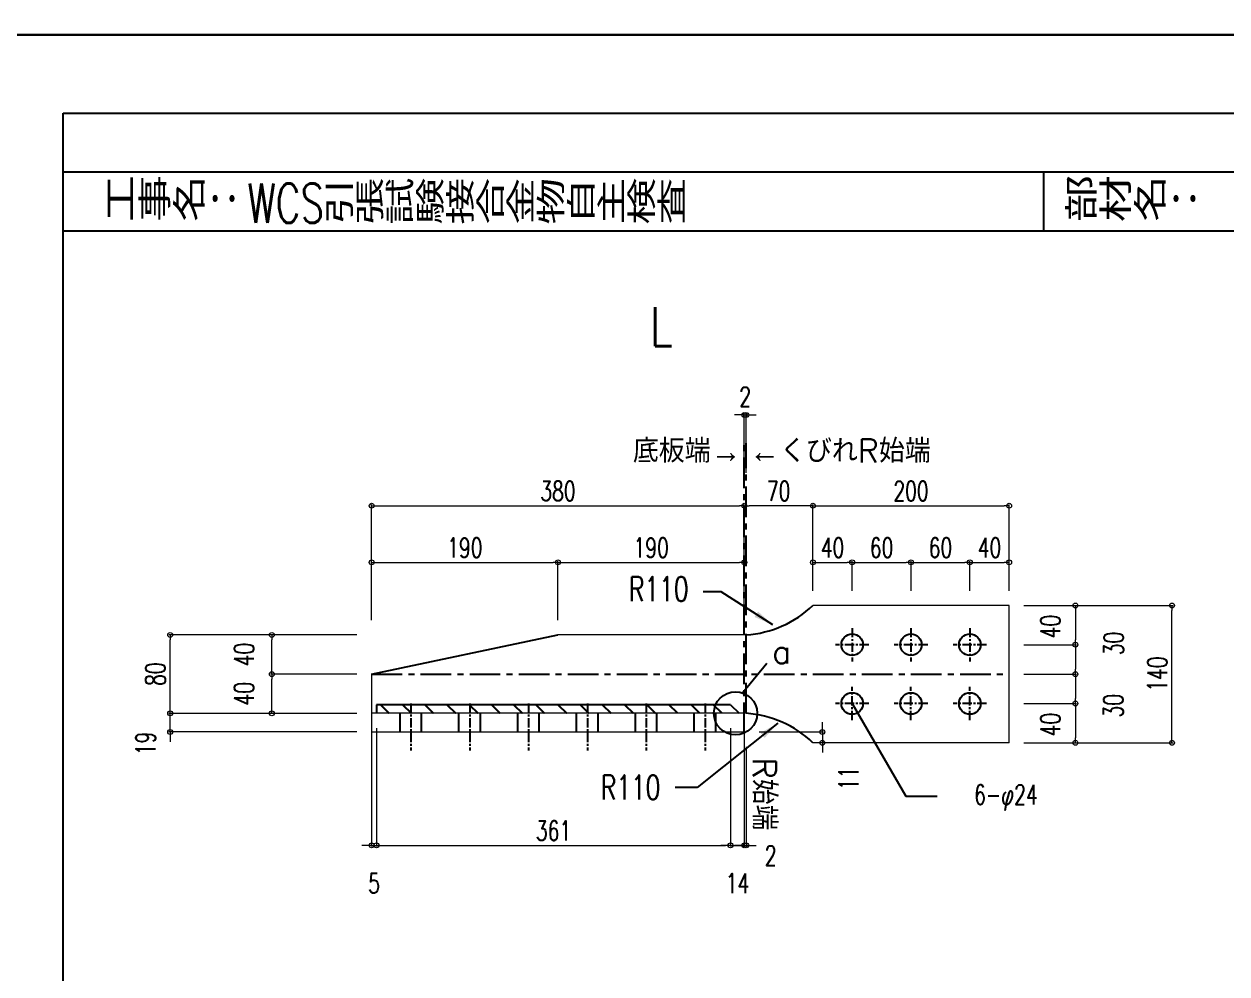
# Model space of a CAD drawing. Header units: millimetres. Extents: x -11384 to 29624, y 0 to 17788.
# Drawn here: x 3404 to 4631, y 6170 to 7139 of the extents above; entities that cross this region are included whole.
import ezdxf
from ezdxf.enums import TextEntityAlignment as Align

# ---------------------------------------------------------------- set-up
doc = ezdxf.new("R2010")
doc.units = ezdxf.units.MM
doc.header["$LTSCALE"] = 5
for name, pattern in [('ACAD_ISO03W100', [30, 12, -18]), ('CENTER1', [10, 6.25, -1.25, 1.25, -1.25]), ('JIS_08_50', [53, 50, -1.125, 0.75, -1.125])]:
    doc.linetypes.add(name, pattern=pattern)
doc.layers.get('0').update_dxf_attribs({"color": 255})
doc.layers.get('DEFPOINTS').update_dxf_attribs({"color": 255})
for name, color, linetype in [('CENTER', 2, 'JIS_08_50'), ('LAYER6', 7, 'Continuous'), ('寸法', 4, 'Continuous'), ('溶接', 241, 'Continuous'), ('補助線', 7, 'ACAD_ISO03W100'), ('金物', 142, 'Continuous')]:
    doc.layers.add(name, color=color, linetype=linetype)
doc.styles.add('KANJI', font='simplex.shx', dxfattribs={"width": 0.7, "bigfont": 'extfont2.shx'})
doc.styles.get("Standard").update_dxf_attribs({"font": 'simplex.shx', "width": 0.7, "height": 2.5, "bigfont": '@extfont2.shx'})
doc.styles.add('SUNPOU', font='simplex.shx', dxfattribs={"width": 0.7, "bigfont": 'extfont2.shx'})
doc.dimstyles.new('コピー(2) - Standard', dxfattribs={"dimtxt": 25, "dimasz": 20, "dimexe": 0.18, "dimexo": 0.0625, "dimgap": 15, "dimtad": 1, "dimdec": 0, "dimzin": 0, "dimdsep": 46, "dimtxsty": 'Standard', "dimblk": 'DOTSMALL', "dimcen": 0.09, "dimadec": 0, "dimazin": 0, "dimtfac": 1, "dimtdec": 0, "dimtofl": 0, "dimtmove": 0, "dimatfit": 3, "dimfxl": 0, "dimtolj": 1, "dimtzin": 0, "dimarcsym": 0})
doc.dimstyles.new('一般寸法-小さめ', dxfattribs={"dimscale": 10, "dimtxt": 2, "dimasz": 0.5, "dimexe": 0.125, "dimexo": 1.5, "dimgap": 0.5, "dimtad": 1, "dimtxsty": 'KANJI', "dimblk": 'ORIGIN', "dimcen": 0, "dimclrd": 256, "dimclre": 256, "dimclrt": 256, "dimadec": 0, "dimazin": 0, "dimtfac": 1, "dimtmove": 2, "dimatfit": 2, "dimfxl": 0, "dimtolj": 2, "dimlwd": 5, "dimlwe": 5, "dimarcsym": 0})

# ---------------------------------------------------------------- blocks, each defined once
blk = doc.blocks.new('_Origin')
at = {"color": 0, "linetype": 'ByBlock', "lineweight": -2}
blk.add_line((0, 0), (-1, 0), dxfattribs=at)
blk.add_circle((0, 0), 0.5, dxfattribs=at)
blk = doc.blocks.new('*D623')
at = {"layer": 'DEFPOINTS', "color": 0, "transparency": 16777216}
for p in [(4408.4, 6545.7), (4574.5, 6545.7), (4408.4, 6405.7)]:
    blk.add_point(p, dxfattribs=at)
at = {"layer": '寸法', "lineweight": 5, "transparency": 16777216}
for p, q in [((4423.4, 6545.7), (4575.8, 6545.7)), ((4574.5, 6410.7), (4574.5, 6540.7)), ((4423.4, 6405.7), (4575.8, 6405.7))]:
    blk.add_line(p, q, dxfattribs=at)
at = {"layer": '寸法', "lineweight": 5, "transparency": 16777216, "xscale": 5, "yscale": 5, "zscale": 5}
for p, rotation in [((4574.5, 6545.7), 90), ((4574.5, 6405.7), 270)]:
    blk.add_blockref('_Origin', p, dxfattribs=dict(at, rotation=rotation))
at = {"layer": '寸法', "transparency": 16777216, "insert": (4559.5, 6475.7), "char_height": 20, "attachment_point": 5, "rotation": 90, "style": 'KANJI'}
blk.add_mtext('\\A2;140', dxfattribs=at)
blk = doc.blocks.new('*D643')
at = {"layer": 'DEFPOINTS', "color": 0, "transparency": 16777216}
for p in [(3553, 6515.7), (3758.4, 6515.7), (3758.4, 6435.7)]:
    blk.add_point(p, dxfattribs=at)
at = {"layer": '寸法', "lineweight": 5, "transparency": 16777216}
for p, q in [((3743.4, 6515.7), (3551.7, 6515.7)), ((3553, 6440.7), (3553, 6510.7)), ((3743.4, 6435.7), (3551.7, 6435.7))]:
    blk.add_line(p, q, dxfattribs=at)
at = {"layer": '寸法', "lineweight": 5, "transparency": 16777216, "xscale": 5, "yscale": 5, "zscale": 5}
for p, rotation in [((3553, 6515.7), 90), ((3553, 6435.7), 270)]:
    blk.add_blockref('_Origin', p, dxfattribs=dict(at, rotation=rotation))
at = {"layer": '寸法', "transparency": 16777216, "insert": (3538, 6475.7), "char_height": 20, "attachment_point": 5, "rotation": 90, "style": 'KANJI'}
blk.add_mtext('\\A2;80', dxfattribs=at)
blk = doc.blocks.new('*D644')
at = {"layer": 'DEFPOINTS', "color": 0, "transparency": 16777216}
for p in [(3553, 6435.7), (3758.4, 6435.7), (3758.4, 6416.7)]:
    blk.add_point(p, dxfattribs=at)
at = {"layer": '寸法', "lineweight": 5, "transparency": 16777216}
for p, q in [((3553, 6440.7), (3553, 6445.7)), ((3743.4, 6435.7), (3551.7, 6435.7)), ((3553, 6416.7), (3553, 6435.7)), ((3743.4, 6416.7), (3551.7, 6416.7)), ((3553, 6411.7), (3553, 6406.7))]:
    blk.add_line(p, q, dxfattribs=at)
at = {"layer": '寸法', "lineweight": 5, "transparency": 16777216, "xscale": 5, "yscale": 5, "zscale": 5}
for p, rotation in [((3553, 6435.7), 270), ((3553, 6416.7), 90)]:
    blk.add_blockref('_Origin', p, dxfattribs=dict(at, rotation=rotation))
at = {"layer": '寸法', "transparency": 16777216, "insert": (3528, 6405), "char_height": 20, "attachment_point": 5, "rotation": 90, "style": 'KANJI'}
blk.add_mtext('\\A2;19', dxfattribs=at)
blk = doc.blocks.new('*D626')
at = {"layer": 'DEFPOINTS', "color": 0, "transparency": 16777216}
for p in [(4138.4, 6647.5), (3758.4, 6515.7), (4138.4, 6515.7)]:
    blk.add_point(p, dxfattribs=at)
at = {"layer": '寸法', "lineweight": 5, "transparency": 16777216}
for p, q in [((3758.4, 6530.7), (3758.4, 6648.8)), ((4138.4, 6530.7), (4138.4, 6648.8)), ((3763.4, 6647.5), (4133.4, 6647.5))]:
    blk.add_line(p, q, dxfattribs=at)
at = {"layer": '寸法', "lineweight": 5, "transparency": 16777216, "xscale": 5, "yscale": 5, "zscale": 5, "rotation": 180}
blk.add_blockref('_Origin', (3758.4, 6647.5), dxfattribs=at)
at = {"layer": '寸法', "lineweight": 5, "transparency": 16777216, "xscale": 5, "yscale": 5, "zscale": 5}
blk.add_blockref('_Origin', (4138.4, 6647.5), dxfattribs=at)
at = {"layer": '寸法', "transparency": 16777216, "insert": (3948.4, 6662.5), "char_height": 20, "attachment_point": 5, "style": 'KANJI'}
blk.add_mtext('\\A2;380', dxfattribs=at)
blk = doc.blocks.new('*D627')
at = {"layer": 'DEFPOINTS', "color": 0, "transparency": 16777216}
for p in [(4138.4, 6647.5), (4208.4, 6545.7), (4138.4, 6515.7)]:
    blk.add_point(p, dxfattribs=at)
at = {"layer": '寸法', "lineweight": 5, "transparency": 16777216}
for p, q in [((4138.4, 6530.7), (4138.4, 6648.8)), ((4208.4, 6560.7), (4208.4, 6648.8)), ((4203.4, 6647.5), (4143.4, 6647.5))]:
    blk.add_line(p, q, dxfattribs=at)
at = {"layer": '寸法', "lineweight": 5, "transparency": 16777216, "xscale": 5, "yscale": 5, "zscale": 5, "rotation": 180}
blk.add_blockref('_Origin', (4138.4, 6647.5), dxfattribs=at)
at = {"layer": '寸法', "lineweight": 5, "transparency": 16777216, "xscale": 5, "yscale": 5, "zscale": 5}
blk.add_blockref('_Origin', (4208.4, 6647.5), dxfattribs=at)
at = {"layer": '寸法', "transparency": 16777216, "insert": (4173.4, 6662.5), "char_height": 20, "attachment_point": 5, "style": 'KANJI'}
blk.add_mtext('\\A2;70', dxfattribs=at)
blk = doc.blocks.new('*D645')
at = {"layer": 'DEFPOINTS', "color": 0, "transparency": 16777216}
for p in [(4408.4, 6647.5), (4208.4, 6545.7), (4408.4, 6545.7)]:
    blk.add_point(p, dxfattribs=at)
at = {"layer": '寸法', "lineweight": 5, "transparency": 16777216}
for p, q in [((4208.4, 6560.7), (4208.4, 6648.8)), ((4408.4, 6560.7), (4408.4, 6648.8)), ((4213.4, 6647.5), (4403.4, 6647.5))]:
    blk.add_line(p, q, dxfattribs=at)
at = {"layer": '寸法', "lineweight": 5, "transparency": 16777216, "xscale": 5, "yscale": 5, "zscale": 5, "rotation": 180}
blk.add_blockref('_Origin', (4208.4, 6647.5), dxfattribs=at)
at = {"layer": '寸法', "lineweight": 5, "transparency": 16777216, "xscale": 5, "yscale": 5, "zscale": 5}
blk.add_blockref('_Origin', (4408.4, 6647.5), dxfattribs=at)
at = {"layer": '寸法', "transparency": 16777216, "insert": (4308.4, 6662.5), "char_height": 20, "attachment_point": 5, "style": 'KANJI'}
blk.add_mtext('\\A2;200', dxfattribs=at)
blk = doc.blocks.new('*D628')
at = {"layer": 'DEFPOINTS', "color": 0, "transparency": 16777216}
for p in [(4408.4, 6545.7), (4408.4, 6505.7), (4476, 6505.7)]:
    blk.add_point(p, dxfattribs=at)
at = {"layer": '寸法', "lineweight": 5, "transparency": 16777216}
for p, q in [((4423.4, 6545.7), (4477.3, 6545.7)), ((4476, 6540.7), (4476, 6510.7)), ((4423.4, 6505.7), (4477.3, 6505.7))]:
    blk.add_line(p, q, dxfattribs=at)
at = {"layer": '寸法', "lineweight": 5, "transparency": 16777216, "xscale": 5, "yscale": 5, "zscale": 5}
for p, rotation in [((4476, 6545.7), 90), ((4476, 6505.7), 270)]:
    blk.add_blockref('_Origin', p, dxfattribs=dict(at, rotation=rotation))
at = {"layer": '寸法', "transparency": 16777216, "insert": (4450.6, 6524.2), "char_height": 20, "attachment_point": 5, "rotation": 90, "style": 'KANJI'}
blk.add_mtext('\\A2;40', dxfattribs=at)
blk = doc.blocks.new('*D629')
at = {"layer": 'DEFPOINTS', "color": 0, "transparency": 16777216}
for p in [(4408.4, 6445.7), (4408.4, 6405.7), (4476, 6405.7)]:
    blk.add_point(p, dxfattribs=at)
at = {"layer": '寸法', "lineweight": 5, "transparency": 16777216}
for p, q in [((4423.4, 6445.7), (4477.3, 6445.7)), ((4476, 6440.7), (4476, 6410.7)), ((4423.4, 6405.7), (4477.3, 6405.7))]:
    blk.add_line(p, q, dxfattribs=at)
at = {"layer": '寸法', "lineweight": 5, "transparency": 16777216, "xscale": 5, "yscale": 5, "zscale": 5}
for p, rotation in [((4476, 6445.7), 90), ((4476, 6405.7), 270)]:
    blk.add_blockref('_Origin', p, dxfattribs=dict(at, rotation=rotation))
at = {"layer": '寸法', "transparency": 16777216, "insert": (4450.6, 6424.2), "char_height": 20, "attachment_point": 5, "rotation": 90, "style": 'KANJI'}
blk.add_mtext('\\A2;40', dxfattribs=at)
blk = doc.blocks.new('*D630')
at = {"layer": 'DEFPOINTS', "color": 0, "transparency": 16777216}
for p in [(3656.6, 6475.7), (3758.4, 6475.7), (3758.4, 6435.7)]:
    blk.add_point(p, dxfattribs=at)
at = {"layer": '寸法', "lineweight": 5, "transparency": 16777216}
for p, q in [((3743.4, 6475.7), (3655.3, 6475.7)), ((3656.6, 6440.7), (3656.6, 6470.7)), ((3743.4, 6435.7), (3655.3, 6435.7))]:
    blk.add_line(p, q, dxfattribs=at)
at = {"layer": '寸法', "lineweight": 5, "transparency": 16777216, "xscale": 5, "yscale": 5, "zscale": 5}
for p, rotation in [((3656.6, 6475.7), 90), ((3656.6, 6435.7), 270)]:
    blk.add_blockref('_Origin', p, dxfattribs=dict(at, rotation=rotation))
at = {"layer": '寸法', "transparency": 16777216, "insert": (3628.4, 6455.7), "char_height": 20, "attachment_point": 5, "rotation": 90, "style": 'KANJI'}
blk.add_mtext('\\A2;40', dxfattribs=at)
blk = doc.blocks.new('*D631')
at = {"layer": 'DEFPOINTS', "color": 0, "transparency": 16777216}
for p in [(3656.6, 6515.7), (3758.4, 6515.7), (3758.4, 6475.7)]:
    blk.add_point(p, dxfattribs=at)
at = {"layer": '寸法', "lineweight": 5, "transparency": 16777216}
for p, q in [((3743.4, 6515.7), (3655.3, 6515.7)), ((3656.6, 6480.7), (3656.6, 6510.7)), ((3743.4, 6475.7), (3655.3, 6475.7))]:
    blk.add_line(p, q, dxfattribs=at)
at = {"layer": '寸法', "lineweight": 5, "transparency": 16777216, "xscale": 5, "yscale": 5, "zscale": 5}
for p, rotation in [((3656.6, 6515.7), 90), ((3656.6, 6475.7), 270)]:
    blk.add_blockref('_Origin', p, dxfattribs=dict(at, rotation=rotation))
at = {"layer": '寸法', "transparency": 16777216, "insert": (3628.4, 6495.7), "char_height": 20, "attachment_point": 5, "rotation": 90, "style": 'KANJI'}
blk.add_mtext('\\A2;40', dxfattribs=at)
blk = doc.blocks.new('*D646')
at = {"layer": 'DEFPOINTS', "color": 0, "transparency": 16777216}
for p in [(4138.4, 6416.7), (4208.4, 6405.7), (4218, 6405.7)]:
    blk.add_point(p, dxfattribs=at)
at = {"layer": '寸法', "lineweight": 5, "transparency": 16777216}
for p, q in [((4153.4, 6416.7), (4219.3, 6416.7)), ((4218, 6421.7), (4218, 6426.7)), ((4218, 6416.7), (4218, 6405.7)), ((4223.4, 6405.7), (4219.3, 6405.7)), ((4218, 6400.7), (4218, 6395.7))]:
    blk.add_line(p, q, dxfattribs=at)
at = {"layer": '寸法', "lineweight": 5, "transparency": 16777216, "xscale": 5, "yscale": 5, "zscale": 5}
for p, rotation in [((4218, 6416.7), 270), ((4218, 6405.7), 90)]:
    blk.add_blockref('_Origin', p, dxfattribs=dict(at, rotation=rotation))
at = {"layer": '寸法', "transparency": 16777216, "insert": (4244.8, 6369.3), "char_height": 20, "attachment_point": 5, "rotation": 90, "style": 'KANJI'}
blk.add_mtext('\\A2;11', dxfattribs=at)
blk = doc.blocks.new('*D633')
at = {"layer": 'DEFPOINTS', "color": 0, "transparency": 16777216}
for p in [(4308.4, 6589.7), (4248.4, 6545.7), (4308.4, 6545.7)]:
    blk.add_point(p, dxfattribs=at)
at = {"layer": '寸法', "lineweight": 5, "transparency": 16777216}
for p, q in [((4248.4, 6560.7), (4248.4, 6591)), ((4253.4, 6589.7), (4303.4, 6589.7)), ((4308.4, 6560.7), (4308.4, 6591))]:
    blk.add_line(p, q, dxfattribs=at)
at = {"layer": '寸法', "lineweight": 5, "transparency": 16777216, "xscale": 5, "yscale": 5, "zscale": 5, "rotation": 180}
blk.add_blockref('_Origin', (4248.4, 6589.7), dxfattribs=at)
at = {"layer": '寸法', "lineweight": 5, "transparency": 16777216, "xscale": 5, "yscale": 5, "zscale": 5}
blk.add_blockref('_Origin', (4308.4, 6589.7), dxfattribs=at)
at = {"layer": '寸法', "transparency": 16777216, "insert": (4278.4, 6604.7), "char_height": 20, "attachment_point": 5, "style": 'KANJI'}
blk.add_mtext('\\A2;60', dxfattribs=at)
blk = doc.blocks.new('_DotSmall')
at = {"color": 0, "linetype": 'ByBlock', "const_width": 0.5}
blk.add_lwpolyline([(-0.0625, 0, 1), (0.0625, 0, 1)], format="xyb", close=True, dxfattribs=at)
blk = doc.blocks.new('*D634')
at = {"layer": 'DEFPOINTS', "color": 0, "transparency": 16777216}
for p in [(3948.4, 6589.7), (3758.4, 6515.7), (3948.4, 6515.7)]:
    blk.add_point(p, dxfattribs=at)
at = {"layer": '寸法', "lineweight": 5, "transparency": 16777216}
for p, q in [((3758.4, 6530.7), (3758.4, 6591)), ((3763.4, 6589.7), (3943.4, 6589.7)), ((3948.4, 6530.7), (3948.4, 6591))]:
    blk.add_line(p, q, dxfattribs=at)
at = {"layer": '寸法', "lineweight": 5, "transparency": 16777216, "xscale": 5, "yscale": 5, "zscale": 5, "rotation": 180}
blk.add_blockref('_Origin', (3758.4, 6589.7), dxfattribs=at)
at = {"layer": '寸法', "lineweight": 5, "transparency": 16777216, "xscale": 5, "yscale": 5, "zscale": 5}
blk.add_blockref('_Origin', (3948.4, 6589.7), dxfattribs=at)
at = {"layer": '寸法', "transparency": 16777216, "insert": (3853.4, 6604.7), "char_height": 20, "attachment_point": 5, "style": 'KANJI'}
blk.add_mtext('\\A2;190', dxfattribs=at)
blk = doc.blocks.new('*D635')
at = {"layer": 'DEFPOINTS', "color": 0, "transparency": 16777216}
for p in [(4138.4, 6589.7), (3948.4, 6515.7), (4138.4, 6515.7)]:
    blk.add_point(p, dxfattribs=at)
at = {"layer": '寸法', "lineweight": 5, "transparency": 16777216}
for p, q in [((3948.4, 6530.7), (3948.4, 6591)), ((3953.4, 6589.7), (4133.4, 6589.7)), ((4138.4, 6530.7), (4138.4, 6591))]:
    blk.add_line(p, q, dxfattribs=at)
at = {"layer": '寸法', "lineweight": 5, "transparency": 16777216, "xscale": 5, "yscale": 5, "zscale": 5, "rotation": 180}
blk.add_blockref('_Origin', (3948.4, 6589.7), dxfattribs=at)
at = {"layer": '寸法', "lineweight": 5, "transparency": 16777216, "xscale": 5, "yscale": 5, "zscale": 5}
blk.add_blockref('_Origin', (4138.4, 6589.7), dxfattribs=at)
at = {"layer": '寸法', "transparency": 16777216, "insert": (4043.4, 6604.7), "char_height": 20, "attachment_point": 5, "style": 'KANJI'}
blk.add_mtext('\\A2;190', dxfattribs=at)
blk = doc.blocks.new('*D636')
at = {"layer": 'DEFPOINTS', "color": 0, "transparency": 16777216}
for p in [(4248.4, 6589.7), (4208.4, 6545.7), (4248.4, 6545.7)]:
    blk.add_point(p, dxfattribs=at)
at = {"layer": '寸法', "lineweight": 5, "transparency": 16777216}
for p, q in [((4208.4, 6560.7), (4208.4, 6591)), ((4213.4, 6589.7), (4243.4, 6589.7)), ((4248.4, 6560.7), (4248.4, 6591))]:
    blk.add_line(p, q, dxfattribs=at)
at = {"layer": '寸法', "lineweight": 5, "transparency": 16777216, "xscale": 5, "yscale": 5, "zscale": 5, "rotation": 180}
blk.add_blockref('_Origin', (4208.4, 6589.7), dxfattribs=at)
at = {"layer": '寸法', "lineweight": 5, "transparency": 16777216, "xscale": 5, "yscale": 5, "zscale": 5}
blk.add_blockref('_Origin', (4248.4, 6589.7), dxfattribs=at)
at = {"layer": '寸法', "transparency": 16777216, "insert": (4228.4, 6604.7), "char_height": 20, "attachment_point": 5, "style": 'KANJI'}
blk.add_mtext('\\A2;40', dxfattribs=at)
blk = doc.blocks.new('*D637')
at = {"layer": 'DEFPOINTS', "color": 0, "transparency": 16777216}
for p in [(4368.4, 6589.7), (4308.4, 6545.7), (4368.4, 6545.7)]:
    blk.add_point(p, dxfattribs=at)
at = {"layer": '寸法', "lineweight": 5, "transparency": 16777216}
for p, q in [((4308.4, 6560.7), (4308.4, 6591)), ((4313.4, 6589.7), (4363.4, 6589.7)), ((4368.4, 6560.7), (4368.4, 6591))]:
    blk.add_line(p, q, dxfattribs=at)
at = {"layer": '寸法', "lineweight": 5, "transparency": 16777216, "xscale": 5, "yscale": 5, "zscale": 5, "rotation": 180}
blk.add_blockref('_Origin', (4308.4, 6589.7), dxfattribs=at)
at = {"layer": '寸法', "lineweight": 5, "transparency": 16777216, "xscale": 5, "yscale": 5, "zscale": 5}
blk.add_blockref('_Origin', (4368.4, 6589.7), dxfattribs=at)
at = {"layer": '寸法', "transparency": 16777216, "insert": (4338.4, 6604.7), "char_height": 20, "attachment_point": 5, "style": 'KANJI'}
blk.add_mtext('\\A2;60', dxfattribs=at)
blk = doc.blocks.new('*D638')
at = {"layer": 'DEFPOINTS', "color": 0, "transparency": 16777216}
for p in [(4408.4, 6589.7), (4368.4, 6545.7), (4408.4, 6545.7)]:
    blk.add_point(p, dxfattribs=at)
at = {"layer": '寸法', "lineweight": 5, "transparency": 16777216}
for p, q in [((4368.4, 6560.7), (4368.4, 6591)), ((4373.4, 6589.7), (4403.4, 6589.7)), ((4408.4, 6560.7), (4408.4, 6591))]:
    blk.add_line(p, q, dxfattribs=at)
at = {"layer": '寸法', "lineweight": 5, "transparency": 16777216, "xscale": 5, "yscale": 5, "zscale": 5, "rotation": 180}
blk.add_blockref('_Origin', (4368.4, 6589.7), dxfattribs=at)
at = {"layer": '寸法', "lineweight": 5, "transparency": 16777216, "xscale": 5, "yscale": 5, "zscale": 5}
blk.add_blockref('_Origin', (4408.4, 6589.7), dxfattribs=at)
at = {"layer": '寸法', "transparency": 16777216, "insert": (4388.4, 6604.7), "char_height": 20, "attachment_point": 5, "style": 'KANJI'}
blk.add_mtext('\\A2;40', dxfattribs=at)
blk = doc.blocks.new('*D639')
at = {"layer": 'DEFPOINTS', "color": 0, "transparency": 16777216}
for p in [(4408.4, 6505.7), (4408.4, 6475.7), (4476, 6475.7)]:
    blk.add_point(p, dxfattribs=at)
at = {"layer": '寸法', "lineweight": 5, "transparency": 16777216}
for p, q in [((4423.4, 6505.7), (4477.3, 6505.7)), ((4476, 6500.7), (4476, 6480.7)), ((4423.4, 6475.7), (4477.3, 6475.7))]:
    blk.add_line(p, q, dxfattribs=at)
at = {"layer": '寸法', "lineweight": 5, "transparency": 16777216, "xscale": 5, "yscale": 5, "zscale": 5}
for p, rotation in [((4476, 6505.7), 90), ((4476, 6475.7), 270)]:
    blk.add_blockref('_Origin', p, dxfattribs=dict(at, rotation=rotation))
at = {"layer": '寸法', "transparency": 16777216, "insert": (4515.1, 6506.9), "char_height": 20, "attachment_point": 5, "rotation": 90, "style": 'KANJI'}
blk.add_mtext('\\A2;30', dxfattribs=at)
blk = doc.blocks.new('*D640')
at = {"layer": 'DEFPOINTS', "color": 0, "transparency": 16777216}
for p in [(4408.4, 6475.7), (4408.4, 6445.7), (4476, 6445.7)]:
    blk.add_point(p, dxfattribs=at)
at = {"layer": '寸法', "lineweight": 5, "transparency": 16777216}
for p, q in [((4423.4, 6475.7), (4477.3, 6475.7)), ((4476, 6470.7), (4476, 6450.7)), ((4423.4, 6445.7), (4477.3, 6445.7))]:
    blk.add_line(p, q, dxfattribs=at)
at = {"layer": '寸法', "lineweight": 5, "transparency": 16777216, "xscale": 5, "yscale": 5, "zscale": 5}
for p, rotation in [((4476, 6475.7), 90), ((4476, 6445.7), 270)]:
    blk.add_blockref('_Origin', p, dxfattribs=dict(at, rotation=rotation))
at = {"layer": '寸法', "transparency": 16777216, "insert": (4514.8, 6443.5), "char_height": 20, "attachment_point": 5, "rotation": 90, "style": 'KANJI'}
blk.add_mtext('\\A2;30', dxfattribs=at)
blk = doc.blocks.new('*D647')
at = {"layer": 'DEFPOINTS', "color": 0, "transparency": 16777216}
for p in [(4140.4, 6740.1), (4138.4, 6666.1), (4140.4, 6666.1)]:
    blk.add_point(p, dxfattribs=at)
at = {"layer": '寸法', "lineweight": 5, "transparency": 16777216}
for p, q in [((4133.4, 6740.1), (4128.4, 6740.1)), ((4138.4, 6681.1), (4138.4, 6741.4)), ((4138.4, 6740.1), (4140.4, 6740.1)), ((4140.4, 6681.1), (4140.4, 6741.4)), ((4145.4, 6740.1), (4150.4, 6740.1))]:
    blk.add_line(p, q, dxfattribs=at)
at = {"layer": '寸法', "lineweight": 5, "transparency": 16777216, "xscale": 5, "yscale": 5, "zscale": 5}
blk.add_blockref('_Origin', (4138.4, 6740.1), dxfattribs=at)
at = {"layer": '寸法', "lineweight": 5, "transparency": 16777216, "xscale": 5, "yscale": 5, "zscale": 5, "rotation": 180}
blk.add_blockref('_Origin', (4140.4, 6740.1), dxfattribs=at)
at = {"layer": '寸法', "transparency": 16777216, "insert": (4139.3, 6758.6), "char_height": 20, "attachment_point": 5, "style": 'KANJI'}
blk.add_mtext('\\A2;2', dxfattribs=at)
blk = doc.blocks.new('*D688')
at = {"layer": 'DEFPOINTS', "color": 0, "linetype": 'Continuous', "transparency": 16777216}
for p in [(3758.4, 6435.7), (3763.4, 6416.7), (3763.4, 6301)]:
    blk.add_point(p, dxfattribs=at)
at = {"layer": '寸法', "linetype": 'Continuous', "lineweight": 5, "transparency": 16777216}
for p, q in [((3758.4, 6420.7), (3758.4, 6299.8)), ((3763.4, 6401.7), (3763.4, 6299.8)), ((3753.4, 6301), (3748.4, 6301)), ((3758.4, 6301), (3763.4, 6301)), ((3768.4, 6301), (3773.4, 6301))]:
    blk.add_line(p, q, dxfattribs=at)
at = {"layer": '寸法', "linetype": 'Continuous', "lineweight": 5, "transparency": 16777216, "xscale": 5, "yscale": 5, "zscale": 5}
blk.add_blockref('_Origin', (3758.4, 6301), dxfattribs=at)
at = {"layer": '寸法', "linetype": 'Continuous', "lineweight": 5, "transparency": 16777216, "xscale": 5, "yscale": 5, "zscale": 5, "rotation": 180}
blk.add_blockref('_Origin', (3763.4, 6301), dxfattribs=at)
at = {"layer": '寸法', "linetype": 'Continuous', "transparency": 16777216, "insert": (3760.9, 6262.3), "char_height": 20, "attachment_point": 5, "style": 'KANJI'}
blk.add_mtext('\\A2;5', dxfattribs=at)
blk = doc.blocks.new('*D689')
at = {"layer": 'DEFPOINTS', "color": 0, "linetype": 'Continuous', "transparency": 16777216}
for p in [(3763.4, 6435.7), (4124.4, 6435.7), (4124.4, 6301)]:
    blk.add_point(p, dxfattribs=at)
at = {"layer": '寸法', "linetype": 'Continuous', "lineweight": 5, "transparency": 16777216}
for p, q in [((3763.4, 6420.7), (3763.4, 6299.8)), ((4124.4, 6420.7), (4124.4, 6299.8)), ((3768.4, 6301), (4119.4, 6301))]:
    blk.add_line(p, q, dxfattribs=at)
at = {"layer": '寸法', "linetype": 'Continuous', "lineweight": 5, "transparency": 16777216, "xscale": 5, "yscale": 5, "zscale": 5, "rotation": 180}
blk.add_blockref('_Origin', (3763.4, 6301), dxfattribs=at)
at = {"layer": '寸法', "linetype": 'Continuous', "lineweight": 5, "transparency": 16777216, "xscale": 5, "yscale": 5, "zscale": 5}
blk.add_blockref('_Origin', (4124.4, 6301), dxfattribs=at)
at = {"layer": '寸法', "linetype": 'Continuous', "transparency": 16777216, "insert": (3943.9, 6316), "char_height": 20, "attachment_point": 5, "style": 'KANJI'}
blk.add_mtext('\\A2;361', dxfattribs=at)
blk = doc.blocks.new('*D690')
at = {"layer": 'DEFPOINTS', "color": 0, "linetype": 'Continuous', "transparency": 16777216}
for p in [(4124.4, 6435.7), (4138.4, 6435.7), (4138.4, 6301)]:
    blk.add_point(p, dxfattribs=at)
at = {"layer": '寸法', "linetype": 'Continuous', "lineweight": 5, "transparency": 16777216}
for p, q in [((4124.4, 6420.7), (4124.4, 6299.8)), ((4138.4, 6420.7), (4138.4, 6299.8)), ((4119.4, 6301), (4114.4, 6301)), ((4124.4, 6301), (4138.4, 6301)), ((4143.4, 6301), (4148.4, 6301))]:
    blk.add_line(p, q, dxfattribs=at)
at = {"layer": '寸法', "linetype": 'Continuous', "lineweight": 5, "transparency": 16777216, "xscale": 5, "yscale": 5, "zscale": 5}
blk.add_blockref('_Origin', (4124.4, 6301), dxfattribs=at)
at = {"layer": '寸法', "linetype": 'Continuous', "lineweight": 5, "transparency": 16777216, "xscale": 5, "yscale": 5, "zscale": 5, "rotation": 180}
blk.add_blockref('_Origin', (4138.4, 6301), dxfattribs=at)
at = {"layer": '寸法', "linetype": 'Continuous', "transparency": 16777216, "insert": (4131.4, 6262.3), "char_height": 20, "attachment_point": 5, "style": 'KANJI'}
blk.add_mtext('\\A2;14', dxfattribs=at)
blk = doc.blocks.new('*D691')
at = {"layer": 'DEFPOINTS', "color": 0, "linetype": 'Continuous', "transparency": 16777216}
for p in [(4138.4, 6416.7), (4140.4, 6416.6), (4140.4, 6301)]:
    blk.add_point(p, dxfattribs=at)
at = {"layer": '寸法', "linetype": 'Continuous', "lineweight": 5, "transparency": 16777216}
for p, q in [((4138.4, 6401.7), (4138.4, 6299.8)), ((4140.4, 6401.6), (4140.4, 6299.8)), ((4133.4, 6301), (4128.4, 6301)), ((4138.4, 6301), (4140.4, 6301)), ((4145.4, 6301), (4150.4, 6301))]:
    blk.add_line(p, q, dxfattribs=at)
at = {"layer": '寸法', "linetype": 'Continuous', "lineweight": 5, "transparency": 16777216, "xscale": 5, "yscale": 5, "zscale": 5}
blk.add_blockref('_Origin', (4138.4, 6301), dxfattribs=at)
at = {"layer": '寸法', "linetype": 'Continuous', "lineweight": 5, "transparency": 16777216, "xscale": 5, "yscale": 5, "zscale": 5, "rotation": 180}
blk.add_blockref('_Origin', (4140.4, 6301), dxfattribs=at)
at = {"layer": '寸法', "linetype": 'Continuous', "transparency": 16777216, "insert": (4165.3, 6290.5), "char_height": 20, "attachment_point": 5, "style": 'KANJI'}
blk.add_mtext('\\A2;2', dxfattribs=at)

msp = doc.modelspace()

# ---------------------------------------------------------------- hatches: boundary and pattern name
at = {"layer": '溶接', "ltscale": 6}
h = msp.add_hatch(dxfattribs=at)
h.set_pattern_fill('JIS_LC_20', color=256, scale=0.8, angle=90)
h.set_pattern_definition([(135, (1854.385, 3356.727), (-11.31371, -11.31371), []), (135, (1854.385, 3357.047), (-11.31371, -11.31371), [])])
h.paths.add_polyline_path([(3942.385, 6435.727), (3763.385, 6435.727), (3763.385, 6444.427), (3942.385, 6444.427)])
h.paths.add_polyline_path([(4124.385, 6435.727), (3942.385, 6435.727), (3942.385, 6444.427), (4124.385, 6444.427)])
h.paths.add_polyline_path([(4124.385, 6435.727), (4124.385, 6441.727)], flags=17)

# ---------------------------------------------------------------- linework, layer by layer
at = {"linetype": 'Continuous', "lineweight": -3}
for p, q in [((3444, 6988), (6648, 6988)), ((4444, 6928), (4444, 6988)), ((3444, 6928), (6648, 6928))]:
    msp.add_line(p, q, dxfattribs=at)
for points in [[(3364, 9504), (6728, 9504), (6728, 7128), (3364, 7128)], [(3364, 7128), (6728, 7128), (6728, 4752), (3364, 4752)], [(3444, 7048), (6648, 7048), (6648, 4832), (3444, 4832)]]:
    msp.add_lwpolyline(points, close=True, dxfattribs=at)
at = {"layer": 'CENTER', "linetype": 'CENTER1'}
msp.add_line((3758.385, 6475.727), (4408.385, 6475.727), dxfattribs=at)
at = {"layer": '寸法', "linetype": 'CENTER1'}
for p, q in [((4138.385, 6415.564), (4138.385, 6711.216)), ((4140.385, 6435.727), (4140.385, 6711.216))]:
    msp.add_line(p, q, dxfattribs=at)
at = {"layer": '寸法', "linetype": 'CENTER1', "ltscale": 0.3}
for p, q in [((4248.385, 6522.727), (4248.385, 6488.727)), ((4308.385, 6522.727), (4308.385, 6488.727)), ((4368.385, 6522.727), (4368.385, 6488.727)), ((4265.385, 6505.727), (4231.385, 6505.727)), ((4325.385, 6505.727), (4291.385, 6505.727)), ((4385.385, 6505.727), (4351.385, 6505.727)), ((4248.385, 6428.727), (4248.385, 6462.727)), ((4308.385, 6428.727), (4308.385, 6462.727)), ((4368.385, 6428.727), (4368.385, 6462.727)), ((3798.385, 6445.727), (3798.385, 6397.727)), ((3858.385, 6445.727), (3858.385, 6397.727)), ((3918.385, 6445.727), (3918.385, 6397.727)), ((3978.385, 6445.727), (3978.385, 6397.727)), ((4038.385, 6445.727), (4038.385, 6397.727)), ((4098.385, 6445.727), (4098.385, 6397.727)), ((4265.385, 6445.727), (4231.385, 6445.727)), ((4325.385, 6445.727), (4291.385, 6445.727)), ((4385.385, 6445.727), (4351.385, 6445.727))]:
    msp.add_line(p, q, dxfattribs=at)
at = {"layer": '寸法', "ltscale": 4}
msp.add_line((4136.491, 6456.624), (4161.527, 6487.011), dxfattribs=at)
at = {"layer": '寸法'}
for p, q in [((4248.385, 6445.727), (4303.028, 6351.081)), ((4303.028, 6351.081), (4335.176, 6351.081))]:
    msp.add_line(p, q, dxfattribs=at)
at = {"layer": '寸法', "linetype": 'Continuous'}
msp.add_circle((4129.485, 6435.727), 22.04, dxfattribs=at)
at = {"layer": '溶接'}
msp.add_line((4124.385, 6444.427), (3763.385, 6444.427), dxfattribs=at)
at = {"layer": '溶接', "linetype": 'Continuous'}
for p, q in [((3763.385, 6444.427), (3763.385, 6435.727)), ((4124.385, 6444.427), (4133.085, 6435.727))]:
    msp.add_line(p, q, dxfattribs=at)
at = {"layer": '補助線', "ltscale": 2}
for p, q in [((3787.385, 6416.727), (3787.385, 6435.727)), ((3809.385, 6416.727), (3809.385, 6435.727)), ((3847.385, 6416.727), (3847.385, 6435.727)), ((3869.385, 6416.727), (3869.385, 6435.727)), ((3907.385, 6416.727), (3907.385, 6435.727)), ((3929.385, 6416.727), (3929.385, 6435.727)), ((3967.385, 6416.727), (3967.385, 6435.727)), ((3989.385, 6416.727), (3989.385, 6435.727)), ((4027.385, 6416.727), (4027.385, 6435.727)), ((4049.385, 6416.727), (4049.385, 6435.727)), ((4087.385, 6416.727), (4087.385, 6435.727)), ((4109.385, 6416.727), (4109.385, 6435.727))]:
    msp.add_line(p, q, dxfattribs=at)
at = {"layer": '金物', "lineweight": 18}
for p, q in [((4408.385, 6545.727), (4208.385, 6545.727)), ((4408.385, 6405.727), (4408.385, 6545.727)), ((4140.385, 6515.727), (3948.385, 6515.727)), ((3758.385, 6475.727), (3758.385, 6435.727)), ((3758.385, 6435.727), (3758.385, 6416.727)), ((4140.385, 6435.727), (3758.385, 6435.727)), ((4138.385, 6416.727), (4138.385, 6435.727)), ((3758.385, 6416.727), (4138.385, 6416.727)), ((4408.385, 6405.727), (4208.385, 6405.727))]:
    msp.add_line(p, q, dxfattribs=at)
at = {"layer": '金物'}
msp.add_line((3758.385, 6475.727), (3948.385, 6515.727), dxfattribs=at)
at = {"layer": '金物', "ltscale": 2.5}
for centre in [(4248.385, 6505.727), (4308.385, 6505.727), (4368.385, 6505.727), (4248.385, 6445.727), (4308.385, 6445.727), (4368.385, 6445.727)]:
    msp.add_circle(centre, 11, dxfattribs=at)
at = {"layer": '金物', "ltscale": 2}
for centre, start, end in [((4132.595, 6625.451), 274.060941, 313.550946), ((4132.595, 6326.003), 46.449054, 85.939059)]:
    msp.add_arc(centre, 110, start, end, dxfattribs=at)

# ---------------------------------------------------------------- texts
at = {"layer": 'LAYER6', "color": 0, "linetype": 'Continuous', "lineweight": -3, "width": 0.8}
for s, p in [('工事名：', (3484.009, 6938.926)), ('部材名：', (4463.834, 6938.926)), ('L', (4042.185, 6810.216))]:
    msp.add_text(s, height=40, dxfattribs=at).set_placement(p)
at = {"layer": 'LAYER6', "color": 0, "linetype": 'Continuous', "lineweight": -3, "insert": (3631.858, 6976.098), "char_height": 40, "width": 924.29947, "attachment_point": 1}
msp.add_mtext('WCS引張試験接合金物自主検査', dxfattribs=at)
at = {"layer": '寸法', "ltscale": 4, "style": 'SUNPOU'}
for s, p in [('底板端→', (4024.814, 6691.56)), ('←くびれR始端', (4143.524, 6691.56))]:
    msp.add_text(s, height=24, dxfattribs=at).set_placement(p)
msp.add_text('a', height=24, dxfattribs=at).set_placement((4186.272, 6498.511), align=Align.MIDDLE_RIGHT)
msp.add_text('R始端', height=24, rotation=270, dxfattribs=at).set_placement((4147.024, 6390.618))
at = {"layer": '寸法', "width": 98.97993}
for s, insert, char_height, attachment_point in [('\\A1;R110', (4081.61, 6550.053), 25, 9), ('R110', (4052.845, 6372.655), 25, 3), ('6-φ24', (4437.563, 6362.805), 20, 3)]:
    msp.add_mtext(s, dxfattribs=dict(at, insert=insert, char_height=char_height, attachment_point=attachment_point))

# ---------------------------------------------------------------- dimensions: what is measured, and where the dimension line sits
at = {"layer": '寸法'}
dim = msp.add_linear_dim(base=(4140.385, 6740.102), p1=(4138.385, 6666.08), p2=(4140.385, 6666.08), dimstyle='一般寸法-小さめ', dxfattribs=at)
dim.commit()
dim.dimension.update_dxf_attribs({"geometry": '*D647', "text_midpoint": (4139.269, 6758.631), "dimtype": 160})
for base, p1, p2, picture, middle in [((4138.385, 6647.522), (3758.385, 6515.727), (4138.385, 6515.727), '*D626', (3948.385, 6662.522)), ((4138.385, 6647.522), (4208.385, 6545.727), (4138.385, 6515.727), '*D627', (4173.385, 6662.522)), ((4408.385, 6647.522), (4208.385, 6545.727), (4408.385, 6545.727), '*D645', (4308.385, 6662.522)), ((3948.385, 6589.749), (3758.385, 6515.727), (3948.385, 6515.727), '*D634', (3853.385, 6604.749)), ((4138.385, 6589.749), (3948.385, 6515.727), (4138.385, 6515.727), '*D635', (4043.385, 6604.749)), ((4248.385, 6589.749), (4208.385, 6545.727), (4248.385, 6545.727), '*D636', (4228.385, 6604.749)), ((4308.385, 6589.749), (4248.385, 6545.727), (4308.385, 6545.727), '*D633', (4278.385, 6604.749)), ((4368.385, 6589.749), (4308.385, 6545.727), (4368.385, 6545.727), '*D637', (4338.385, 6604.749)), ((4408.385, 6589.749), (4368.385, 6545.727), (4408.385, 6545.727), '*D638', (4388.385, 6604.749))]:
    dim = msp.add_linear_dim(base=base, p1=p1, p2=p2, dimstyle='一般寸法-小さめ', dxfattribs=at)
    dim.commit()
    dim.dimension.update_dxf_attribs({"geometry": picture, "text_midpoint": middle})
for base, p1, p2, picture, middle in [((4574.505, 6545.727), (4408.385, 6405.727), (4408.385, 6545.727), '*D623', (4559.505, 6475.727)), ((3552.957, 6515.727), (3758.385, 6435.727), (3758.385, 6515.727), '*D643', (3537.957, 6475.727))]:
    dim = msp.add_linear_dim(base=base, p1=p1, p2=p2, angle=270, dimstyle='一般寸法-小さめ', dxfattribs=at)
    dim.commit()
    dim.dimension.update_dxf_attribs({"geometry": picture, "text_midpoint": middle})
for base, p1, p2, angle, picture, middle in [((4476.038, 6505.727), (4408.385, 6545.727), (4408.385, 6505.727), 90, '*D628', (4450.633, 6524.227)), ((3656.577, 6515.727), (3758.385, 6475.727), (3758.385, 6515.727), 270, '*D631', (3628.422, 6495.727)), ((4476.038, 6475.727), (4408.385, 6505.727), (4408.385, 6475.727), 90, '*D639', (4515.11, 6506.931)), ((3656.577, 6475.727), (3758.385, 6435.727), (3758.385, 6475.727), 270, '*D630', (3628.422, 6455.727)), ((4476.038, 6445.727), (4408.385, 6475.727), (4408.385, 6445.727), 90, '*D640', (4514.778, 6443.524)), ((3552.957, 6435.727), (3758.385, 6416.727), (3758.385, 6435.727), 270, '*D644', (3527.957, 6404.971)), ((4476.038, 6405.727), (4408.385, 6445.727), (4408.385, 6405.727), 90, '*D629', (4450.633, 6424.227)), ((4218.011, 6405.727), (4138.385, 6416.727), (4208.385, 6405.727), 90, '*D646', (4244.752, 6369.297))]:
    dim = msp.add_linear_dim(base=base, p1=p1, p2=p2, angle=angle, dimstyle='一般寸法-小さめ', dxfattribs=at)
    dim.commit()
    dim.dimension.update_dxf_attribs({"geometry": picture, "text_midpoint": middle, "dimtype": 160})
at = {"layer": '寸法', "linetype": 'Continuous'}
for base, p1, p2, picture, middle in [((3763.385, 6301.042), (3758.385, 6435.727), (3763.385, 6416.727), '*D688', (3760.885, 6262.292)), ((4124.385, 6301.042), (3763.385, 6435.727), (4124.385, 6435.727), '*D689', (3943.885, 6316.042)), ((4138.385, 6301.042), (4124.385, 6435.727), (4138.385, 6435.727), '*D690', (4131.385, 6262.292))]:
    dim = msp.add_linear_dim(base=base, p1=p1, p2=p2, dimstyle='一般寸法-小さめ', dxfattribs=at)
    dim.commit()
    dim.dimension.update_dxf_attribs({"geometry": picture, "text_midpoint": middle})
dim = msp.add_linear_dim(base=(4140.385, 6301.042), p1=(4138.385, 6416.727), p2=(4140.385, 6416.571), dimstyle='一般寸法-小さめ', dxfattribs=at)
dim.commit()
dim.dimension.update_dxf_attribs({"geometry": '*D691', "text_midpoint": (4165.306, 6290.517), "dimtype": 160})

# ---------------------------------------------------------------- leaders
at = {"layer": '寸法', "annotation_type": 0, "has_hookline": 1, "hookline_direction": 1, "text_width": 55.833}
for points in [[(4167.55, 6525.99), (4114.884, 6559.579), (4096.61, 6559.579)], [(4172.721, 6425.664), (4090.238, 6360.155), (4067.845, 6360.155)]]:
    msp.add_leader(points, dimstyle='コピー(2) - Standard', override={"dimgap": 15, "dimtad": 0}, dxfattribs=at)

doc.saveas('drawing.dxf')
